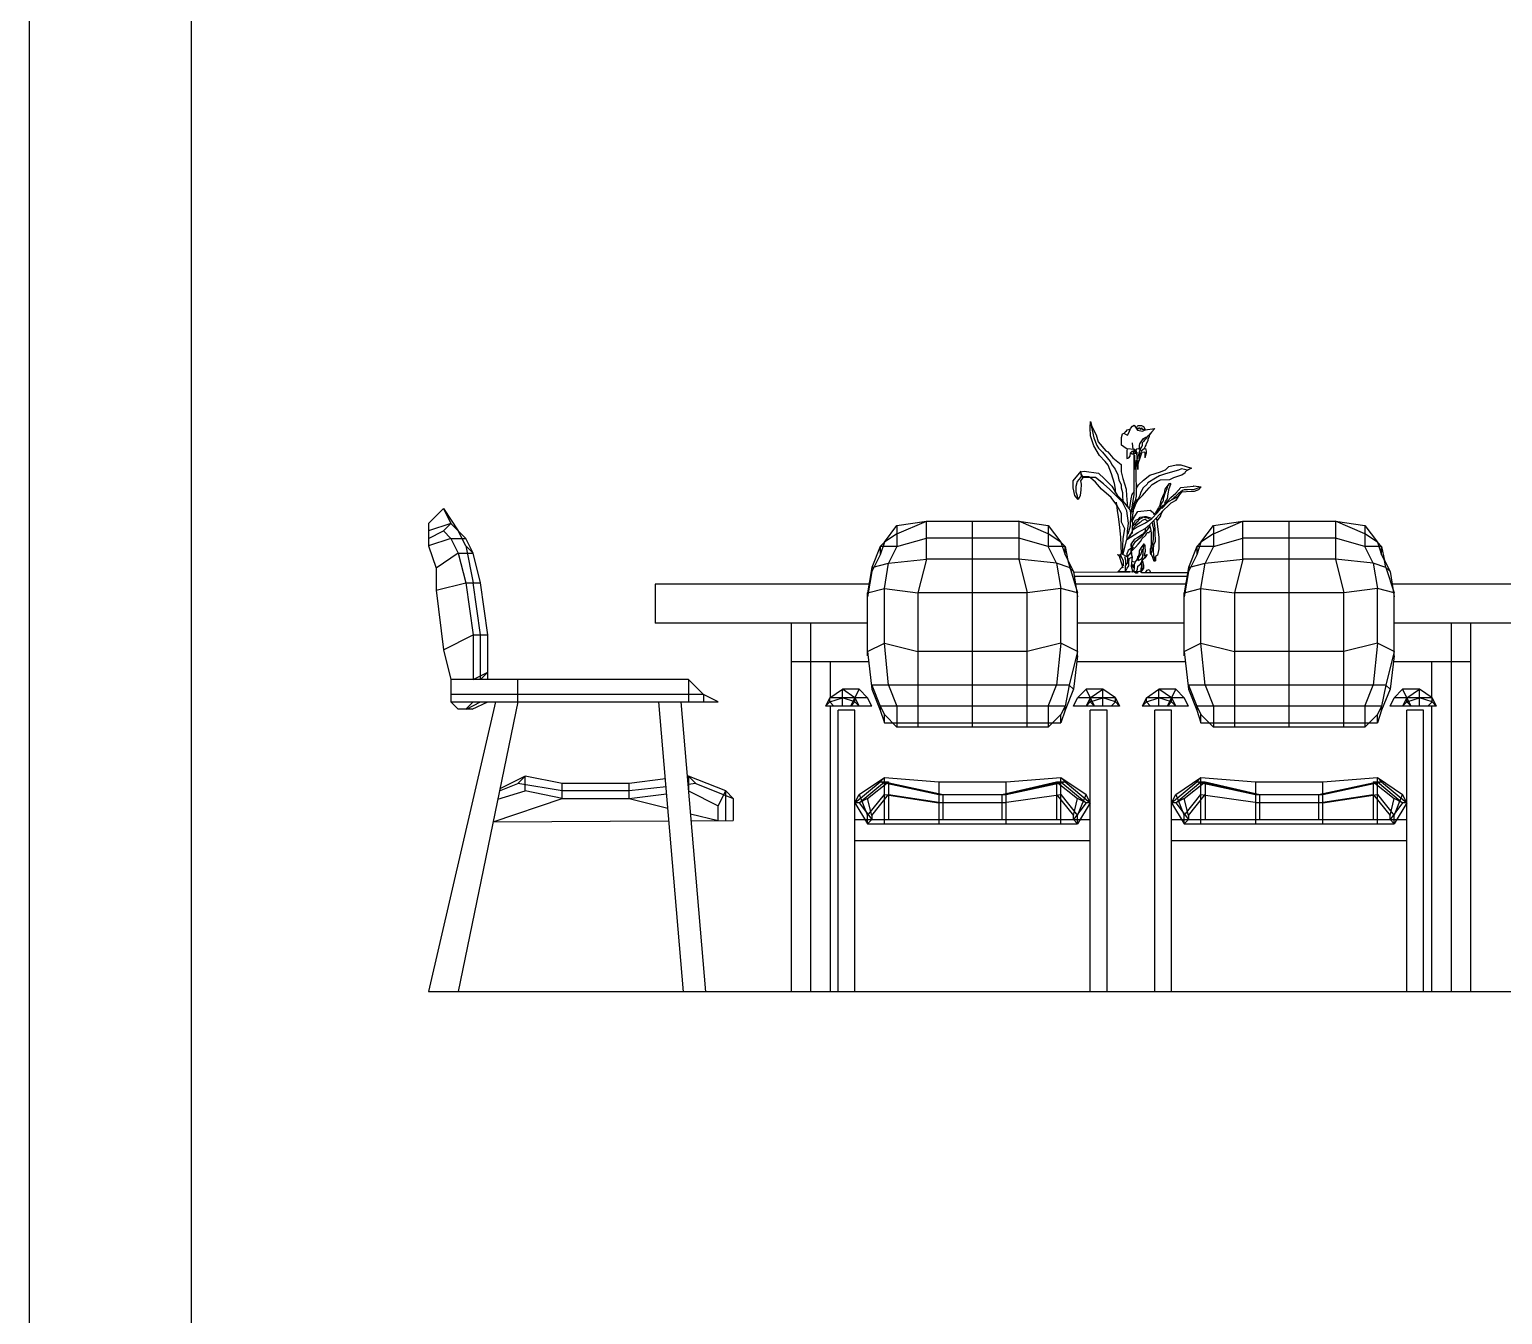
# Model space of a CAD drawing. Header units: inches. Extents: x 10 to 52.5, y 12.2 to 37.
# Drawn here: x 31.502 to 34.574, y 24.597 to 27.277 of the extents above; entities that cross this region are included whole.
import ezdxf

# ---------------------------------------------------------------- set-up
doc = ezdxf.new("R2010")
doc.units = ezdxf.units.IN
doc.header["$MEASUREMENT"] = 0
for name, color, linetype in [('02', 2, 'Continuous'), ('1', 1, 'Continuous'), ('kadrbm', 4, 'Continuous')]:
    doc.layers.add(name, color=color, linetype=linetype)

# ---------------------------------------------------------------- blocks, each defined once
blk = doc.blocks.new('kadrbm')
at = {"layer": 'kadrbm', "color": 4}
blk.add_lwpolyline([(0, 0), (0, 24.7972), (21, 24.7972), (21, 0), (0, 0)], close=True, dxfattribs=at)
blk.add_lwpolyline([(20.6631, 0.3257), (20.6631, 24.4603), (0.3369, 24.4603), (0.3369, 0.3257), (20.6631, 0.3257)], dxfattribs=at)

msp = doc.modelspace()

# ---------------------------------------------------------------- linework, layer by layer
at = {"layer": '02'}
for p, q in [((33.8781, 26.3297), (33.8697, 26.3187)), ((33.8823, 26.3305), (33.8781, 26.3297)), ((33.8823, 26.3288), (33.8823, 26.3305)), ((33.8663, 26.3061), (33.8629, 26.2977)), ((33.868, 26.3103), (33.8663, 26.3061)), ((33.8697, 26.3187), (33.868, 26.3103)), ((33.8714, 26.2927), (33.8756, 26.2986)), ((33.8756, 26.2986), (33.8764, 26.3087)), ((33.8764, 26.3087), (33.8789, 26.3196)), ((33.8789, 26.3196), (33.8823, 26.3288)), ((32.3652, 26.2779), (32.3342, 26.2469)), ((32.3652, 26.2779), (32.3962, 26.2314)), ((32.3652, 26.2779), (32.3807, 26.2469)), ((33.852, 26.2725), (33.8495, 26.2674)), ((33.8554, 26.2775), (33.852, 26.2725)), ((33.8562, 26.2792), (33.8554, 26.2775)), ((33.8596, 26.2851), (33.8562, 26.2792)), ((33.8604, 26.2918), (33.8596, 26.2851)), ((33.8629, 26.2977), (33.8604, 26.2918)), ((33.8604, 26.2615), (33.8629, 26.2683)), ((33.8629, 26.2683), (33.8655, 26.2725)), ((33.8697, 26.2901), (33.8714, 26.2927)), ((32.3807, 26.2469), (32.3342, 26.2314)), ((32.3342, 26.2469), (32.3342, 26.2005)), ((32.3807, 26.2469), (32.3652, 26.2314)), ((32.3807, 26.2469), (32.3962, 26.2314)), ((33.2848, 26.2078), (33.3111, 26.2428)), ((33.3111, 26.2253), (33.3724, 26.2516)), ((33.3111, 26.2428), (33.3724, 26.2516)), ((33.3111, 26.2428), (33.3111, 26.199)), ((33.3724, 26.1727), (33.3724, 26.2516)), ((33.3724, 26.2516), (33.5652, 26.2516)), ((33.4688, 25.8223), (33.4688, 26.2516)), ((33.6265, 26.2253), (33.5652, 26.2516)), ((33.5652, 26.2516), (33.6265, 26.2428)), ((33.5652, 26.2516), (33.5652, 26.1727)), ((33.6265, 26.2428), (33.6528, 26.2078)), ((33.6265, 26.2428), (33.6265, 26.199)), ((33.8335, 26.2338), (33.8368, 26.2388)), ((33.8537, 26.2523), (33.8604, 26.2615)), ((33.9451, 26.2078), (33.9714, 26.2428)), ((33.9714, 26.2253), (34.0327, 26.2516)), ((33.9714, 26.2428), (34.0327, 26.2516)), ((33.9714, 26.2428), (33.9714, 26.199)), ((34.0327, 26.1727), (34.0327, 26.2516)), ((34.0327, 26.2516), (34.2255, 26.2516)), ((34.1291, 25.8223), (34.1291, 26.2516)), ((34.2868, 26.2253), (34.2255, 26.2516)), ((34.2255, 26.2516), (34.2255, 26.1727)), ((34.2255, 26.2516), (34.2868, 26.2428)), ((34.2868, 26.2428), (34.3131, 26.2078)), ((34.2868, 26.2428), (34.2868, 26.199)), ((32.3342, 26.2159), (32.3652, 26.2314)), ((32.3807, 26.2159), (32.3342, 26.2005)), ((32.3807, 26.2159), (32.3652, 26.2314)), ((32.3807, 26.2159), (32.4116, 26.2159)), ((32.3807, 26.2159), (32.3962, 26.185)), ((32.4116, 26.2005), (32.3962, 26.2314)), ((32.4116, 26.2159), (32.3962, 26.2314)), ((32.4271, 26.185), (32.4116, 26.2159)), ((33.2848, 26.2078), (33.276, 26.1815)), ((33.2848, 26.2078), (33.276, 26.199)), ((33.3111, 26.2253), (33.2848, 26.2078)), ((33.3111, 26.199), (33.3724, 26.2166)), ((33.5652, 26.2166), (33.3724, 26.2166)), ((33.6265, 26.199), (33.5652, 26.2166)), ((33.6528, 26.2078), (33.6265, 26.2253)), ((33.6528, 26.2078), (33.6616, 26.1815)), ((33.6528, 26.2078), (33.6616, 26.199)), ((33.8015, 26.1984), (33.8082, 26.2094)), ((33.8082, 26.2094), (33.8141, 26.2144)), ((33.8141, 26.2144), (33.8225, 26.2203)), ((33.8141, 26.2035), (33.8192, 26.2094)), ((33.8192, 26.2094), (33.8225, 26.2153)), ((33.8225, 26.2203), (33.8276, 26.2262)), ((33.8225, 26.2153), (33.8293, 26.222)), ((33.8276, 26.2262), (33.8309, 26.2304)), ((33.8293, 26.222), (33.8326, 26.2279)), ((33.8309, 26.2304), (33.8335, 26.2338)), ((33.8326, 26.2279), (33.8368, 26.2279)), ((33.9451, 26.2078), (33.9364, 26.1815)), ((33.9451, 26.2078), (33.9364, 26.199)), ((33.9714, 26.2253), (33.9451, 26.2078)), ((33.9714, 26.199), (34.0327, 26.2166)), ((34.2255, 26.2166), (34.0327, 26.2166)), ((34.2868, 26.199), (34.2255, 26.2166)), ((34.3131, 26.2078), (34.2868, 26.2253)), ((34.3131, 26.2078), (34.3219, 26.1815)), ((34.3131, 26.2078), (34.3219, 26.199)), ((32.3342, 26.2005), (32.3497, 26.154)), ((32.3962, 26.185), (32.3497, 26.154)), ((32.3962, 26.185), (32.4116, 26.123)), ((32.3962, 26.185), (32.4271, 26.185)), ((32.4116, 26.2005), (32.4271, 26.123)), ((32.4271, 26.185), (32.4116, 26.2005)), ((32.4426, 26.123), (32.4271, 26.185)), ((33.276, 26.199), (33.2585, 26.1552)), ((33.276, 26.1815), (33.2585, 26.1465)), ((33.3111, 26.199), (33.276, 26.199)), ((33.276, 26.199), (33.276, 26.1815)), ((33.3111, 26.199), (33.2935, 26.164)), ((33.6616, 26.199), (33.6265, 26.199)), ((33.644, 26.164), (33.6265, 26.199)), ((33.6616, 26.199), (33.6674, 26.1698)), ((33.6616, 26.1815), (33.6616, 26.199)), ((33.6616, 26.1815), (33.6791, 26.1465)), ((33.8006, 26.1808), (33.7998, 26.2043)), ((33.8006, 26.19), (33.8082, 26.1976)), ((33.8082, 26.1976), (33.8141, 26.2035)), ((33.9364, 26.199), (33.9188, 26.1552)), ((33.9364, 26.1815), (33.9188, 26.1465)), ((33.9714, 26.199), (33.9364, 26.199)), ((33.9364, 26.199), (33.9364, 26.1815)), ((33.9714, 26.199), (33.9539, 26.164)), ((34.3219, 26.199), (34.2868, 26.199)), ((34.3044, 26.164), (34.2868, 26.199)), ((34.3219, 26.199), (34.3277, 26.1698)), ((34.3219, 26.1815), (34.3219, 26.199)), ((34.3219, 26.1815), (34.3277, 26.1698)), ((32.3497, 26.154), (32.3497, 26.1075)), ((33.2585, 26.1552), (33.2497, 26.1026)), ((33.2585, 26.1465), (33.2497, 26.0939)), ((33.2585, 26.1552), (33.2935, 26.164)), ((33.2585, 26.1552), (33.2585, 26.1465)), ((33.2848, 26.1114), (33.2935, 26.164)), ((33.2935, 26.164), (33.3724, 26.1727)), ((33.3724, 26.1727), (33.3549, 26.1026)), ((33.5652, 26.1727), (33.3724, 26.1727)), ((33.644, 26.164), (33.5652, 26.1727)), ((33.5652, 26.1727), (33.5827, 26.1026)), ((33.6703, 26.1552), (33.644, 26.164)), ((33.644, 26.164), (33.6528, 26.1114)), ((33.6674, 26.1698), (33.6878, 26.1026)), ((33.6703, 26.1552), (33.6791, 26.1465)), ((33.6791, 26.1465), (33.6878, 26.0939)), ((33.6793, 26.1453), (33.7964, 26.1463)), ((33.8048, 26.1547), (33.8006, 26.1614)), ((33.8023, 26.1606), (33.8057, 26.1606)), ((33.8057, 26.1606), (33.8048, 26.1589)), ((33.8048, 26.1589), (33.8048, 26.1547)), ((33.9188, 26.1552), (33.9101, 26.1026)), ((33.9188, 26.1465), (33.9101, 26.0939)), ((33.9188, 26.1552), (33.9539, 26.164)), ((33.9188, 26.1552), (33.9188, 26.1465)), ((33.9451, 26.1114), (33.9539, 26.164)), ((33.9539, 26.164), (34.0327, 26.1727)), ((34.0327, 26.1727), (34.0152, 26.1026)), ((34.2255, 26.1727), (34.0327, 26.1727)), ((34.3044, 26.164), (34.2255, 26.1727)), ((34.2255, 26.1727), (34.243, 26.1026)), ((34.3307, 26.1552), (34.3044, 26.164)), ((34.3044, 26.164), (34.3131, 26.1114)), ((34.3277, 26.1698), (34.3394, 26.1465)), ((34.3307, 26.1552), (34.3277, 26.1698)), ((34.3307, 26.1552), (34.3482, 26.1026)), ((34.3307, 26.1552), (34.3394, 26.1465)), ((34.3394, 26.1465), (34.3482, 26.0939)), ((32.3497, 26.1075), (32.4116, 26.123)), ((32.4116, 26.123), (32.4426, 26.123)), ((32.4116, 26.123), (32.4271, 26.0146)), ((32.4426, 26.0146), (32.4271, 26.123)), ((32.4581, 26.0146), (32.4426, 26.123)), ((33.2527, 26.1202), (32.8071, 26.1202)), ((32.8071, 26.1202), (32.8071, 26.0393)), ((33.9156, 26.1361), (33.6808, 26.1361)), ((33.9145, 26.1202), (33.6835, 26.1202)), ((33.8208, 26.1445), (33.917, 26.1445)), ((34.7905, 26.1202), (34.3438, 26.1202)), ((32.3497, 26.1075), (32.3652, 25.9836)), ((33.2497, 26.1026), (33.2848, 26.1114)), ((33.2497, 25.9712), (33.2497, 26.1026)), ((33.2848, 26.1114), (33.3549, 26.1026)), ((33.2848, 25.9975), (33.2848, 26.1114)), ((33.3549, 26.1026), (33.3549, 25.8223)), ((33.5827, 26.1026), (33.3549, 26.1026)), ((33.6528, 26.1114), (33.5827, 26.1026)), ((33.5827, 25.8223), (33.5827, 26.1026)), ((33.6528, 25.9975), (33.6528, 26.1114)), ((33.6878, 26.1026), (33.6528, 26.1114)), ((33.6878, 25.9712), (33.6878, 26.1026)), ((33.9101, 26.1026), (33.9451, 26.1114)), ((33.9101, 25.9712), (33.9101, 26.1026)), ((33.9451, 26.1114), (34.0152, 26.1026)), ((33.9451, 25.9975), (33.9451, 26.1114)), ((34.0152, 26.1026), (34.0152, 25.8223)), ((34.243, 26.1026), (34.0152, 26.1026)), ((34.3131, 26.1114), (34.243, 26.1026)), ((34.243, 25.8223), (34.243, 26.1026)), ((34.3482, 26.1026), (34.3131, 26.1114)), ((34.3131, 25.9975), (34.3131, 26.1114)), ((34.3482, 25.9712), (34.3482, 26.1026)), ((33.2497, 26.0393), (32.8071, 26.0393)), ((33.0905, 26.0393), (33.0905, 25.2702)), ((33.1309, 26.0393), (33.1309, 25.2702)), ((33.9101, 26.0393), (33.6878, 26.0393)), ((34.7905, 26.0393), (34.3482, 26.0393)), ((34.4667, 26.0393), (34.4667, 25.2702)), ((34.5071, 26.0393), (34.5071, 25.2702)), ((32.3652, 25.9836), (32.4271, 26.0146)), ((32.4271, 26.0146), (32.4271, 25.9216)), ((32.4271, 26.0146), (32.4581, 26.0146)), ((32.4426, 25.9216), (32.4426, 26.0146)), ((32.4581, 25.9216), (32.4581, 26.0146)), ((33.2497, 25.98), (33.2848, 25.9975)), ((33.2935, 25.9099), (33.2848, 25.9975)), ((33.2848, 25.9975), (33.3549, 25.98)), ((33.6528, 25.9975), (33.5827, 25.98)), ((33.6528, 25.9975), (33.644, 25.9099)), ((33.6878, 25.98), (33.6528, 25.9975)), ((33.9101, 25.98), (33.9451, 25.9975)), ((33.9539, 25.9099), (33.9451, 25.9975)), ((33.9451, 25.9975), (34.0152, 25.98)), ((34.3131, 25.9975), (34.243, 25.98)), ((34.3131, 25.9975), (34.3044, 25.9099)), ((34.3482, 25.98), (34.3131, 25.9975)), ((32.3652, 25.9836), (32.3807, 25.9216)), ((33.2497, 25.98), (33.2585, 25.9011)), ((33.5827, 25.98), (33.3549, 25.98)), ((33.6878, 25.98), (33.6703, 25.9099)), ((33.6878, 25.9712), (33.6791, 25.9011)), ((33.9101, 25.98), (33.9188, 25.9011)), ((34.243, 25.98), (34.0152, 25.98)), ((34.3482, 25.98), (34.3307, 25.9099)), ((34.3482, 25.9712), (34.3394, 25.9011)), ((32.4271, 25.9216), (32.4581, 25.9371)), ((32.4581, 25.9371), (32.4426, 25.9216)), ((33.2513, 25.9583), (33.0905, 25.9583)), ((33.1714, 25.9583), (33.1714, 25.884)), ((33.9117, 25.9583), (33.6862, 25.9583)), ((34.5071, 25.9583), (34.3466, 25.9583)), ((34.4262, 25.9583), (34.4262, 25.8842)), ((32.8764, 25.9216), (32.3807, 25.9216)), ((32.3807, 25.9216), (32.3807, 25.8751)), ((32.5201, 25.8751), (32.5201, 25.9216)), ((32.9074, 25.8906), (32.8764, 25.9216)), ((32.8764, 25.9216), (32.8764, 25.8751)), ((33.1709, 25.8836), (33.1972, 25.9011)), ((33.2322, 25.9011), (33.1972, 25.9011)), ((33.2235, 25.8836), (33.1972, 25.9011)), ((33.1972, 25.8661), (33.1972, 25.9011)), ((33.2147, 25.8661), (33.2322, 25.9011)), ((33.2322, 25.9011), (33.2497, 25.8836)), ((33.6703, 25.9099), (33.2585, 25.9099)), ((33.2585, 25.9099), (33.276, 25.8661)), ((33.2585, 25.9099), (33.2585, 25.9011)), ((33.2585, 25.9011), (33.276, 25.8573)), ((33.2935, 25.9099), (33.3111, 25.8661)), ((33.6265, 25.8661), (33.644, 25.9099)), ((33.6703, 25.9099), (33.6616, 25.8661)), ((33.6791, 25.9011), (33.6616, 25.8573)), ((33.6703, 25.9099), (33.6791, 25.9011)), ((33.7054, 25.9011), (33.6878, 25.8836)), ((33.7404, 25.9011), (33.7054, 25.9011)), ((33.7229, 25.8661), (33.7054, 25.9011)), ((33.7141, 25.8836), (33.7404, 25.9011)), ((33.7667, 25.8836), (33.7404, 25.9011)), ((33.7404, 25.8661), (33.7404, 25.9011)), ((33.8312, 25.8836), (33.8575, 25.9011)), ((33.8925, 25.9011), (33.8575, 25.9011)), ((33.8838, 25.8836), (33.8575, 25.9011)), ((33.8575, 25.8661), (33.8575, 25.9011)), ((33.875, 25.8661), (33.8925, 25.9011)), ((33.8925, 25.9011), (33.9101, 25.8836)), ((33.9188, 25.9099), (33.9364, 25.8661)), ((33.9188, 25.9099), (33.9188, 25.9011)), ((34.3307, 25.9099), (33.9188, 25.9099)), ((33.9188, 25.9011), (33.9364, 25.8573)), ((33.9539, 25.9099), (33.9714, 25.8661)), ((34.2868, 25.8661), (34.3044, 25.9099)), ((34.3307, 25.9099), (34.3219, 25.8661)), ((34.3394, 25.9011), (34.3219, 25.8573)), ((34.3307, 25.9099), (34.3394, 25.9011)), ((34.3657, 25.9011), (34.3482, 25.8836)), ((34.4008, 25.9011), (34.3657, 25.9011)), ((34.3832, 25.8661), (34.3657, 25.9011)), ((34.3745, 25.8836), (34.4008, 25.9011)), ((34.427, 25.8836), (34.4008, 25.9011)), ((34.4008, 25.8661), (34.4008, 25.9011)), ((32.4736, 25.8751), (32.3342, 25.271)), ((32.9074, 25.8906), (32.3807, 25.8906)), ((32.3807, 25.8751), (32.9384, 25.8751)), ((32.3807, 25.8751), (32.3962, 25.8596)), ((32.5201, 25.8751), (32.3962, 25.271)), ((32.4271, 25.8751), (32.4116, 25.8596)), ((32.4136, 25.8596), (32.4426, 25.8751)), ((32.4254, 25.8599), (32.4581, 25.8751)), ((32.8658, 25.2702), (32.8144, 25.8751)), ((32.9123, 25.2702), (32.8609, 25.8751)), ((32.9384, 25.8751), (32.9074, 25.8906)), ((32.9074, 25.8906), (32.9074, 25.8751)), ((33.1709, 25.8836), (33.1621, 25.8661)), ((33.1709, 25.8748), (33.1621, 25.8661)), ((33.2497, 25.8836), (33.1709, 25.8836)), ((33.1709, 25.8748), (33.1972, 25.8836)), ((33.1709, 25.8748), (33.1709, 25.8836)), ((33.1796, 25.8661), (33.1709, 25.8748)), ((33.2235, 25.8748), (33.1972, 25.8836)), ((33.2235, 25.8748), (33.2147, 25.8661)), ((33.2235, 25.8748), (33.2235, 25.8836)), ((33.2235, 25.8836), (33.2322, 25.8661)), ((33.2322, 25.8661), (33.2235, 25.8748)), ((33.2585, 25.8661), (33.2497, 25.8836)), ((33.6791, 25.8661), (33.6878, 25.8836)), ((33.7667, 25.8836), (33.6878, 25.8836)), ((33.7141, 25.8836), (33.7054, 25.8661)), ((33.7054, 25.8661), (33.7141, 25.8748)), ((33.7141, 25.8748), (33.7404, 25.8836)), ((33.7141, 25.8748), (33.7141, 25.8836)), ((33.7141, 25.8748), (33.7229, 25.8661)), ((33.7667, 25.8748), (33.7404, 25.8836)), ((33.7579, 25.8661), (33.7667, 25.8748)), ((33.7667, 25.8748), (33.7667, 25.8836)), ((33.7667, 25.8836), (33.7755, 25.8661)), ((33.7667, 25.8748), (33.7755, 25.8661)), ((33.8312, 25.8836), (33.8225, 25.8661)), ((33.8312, 25.8748), (33.8225, 25.8661)), ((33.9101, 25.8836), (33.8312, 25.8836)), ((33.8312, 25.8748), (33.8575, 25.8836)), ((33.8312, 25.8748), (33.8312, 25.8836)), ((33.84, 25.8661), (33.8312, 25.8748)), ((33.8838, 25.8748), (33.8575, 25.8836)), ((33.8838, 25.8748), (33.875, 25.8661)), ((33.8838, 25.8836), (33.8925, 25.8661)), ((33.8838, 25.8748), (33.8838, 25.8836)), ((33.8925, 25.8661), (33.8838, 25.8748)), ((33.9188, 25.8661), (33.9101, 25.8836)), ((34.3394, 25.8661), (34.3482, 25.8836)), ((34.427, 25.8836), (34.3482, 25.8836)), ((34.3745, 25.8836), (34.3657, 25.8661)), ((34.3657, 25.8661), (34.3745, 25.8748)), ((34.3745, 25.8748), (34.3745, 25.8836)), ((34.3745, 25.8748), (34.4008, 25.8836)), ((34.3745, 25.8748), (34.3832, 25.8661)), ((34.427, 25.8748), (34.4008, 25.8836)), ((34.4183, 25.8661), (34.427, 25.8748)), ((34.427, 25.8748), (34.427, 25.8836)), ((34.427, 25.8836), (34.4358, 25.8661)), ((34.427, 25.8748), (34.4358, 25.8661)), ((32.4116, 25.8596), (32.3962, 25.8596)), ((32.4254, 25.8599), (32.4116, 25.8596)), ((33.2585, 25.8661), (33.1621, 25.8661)), ((33.1714, 25.8661), (33.1714, 25.2702)), ((33.1884, 25.2702), (33.1884, 25.8573)), ((33.2235, 25.8573), (33.1884, 25.8573)), ((33.2235, 25.2702), (33.2235, 25.8573)), ((33.6616, 25.8661), (33.276, 25.8661)), ((33.276, 25.8661), (33.2848, 25.8485)), ((33.276, 25.8661), (33.276, 25.8573)), ((33.276, 25.8573), (33.2848, 25.831)), ((33.2848, 25.8485), (33.3111, 25.8223)), ((33.2848, 25.831), (33.2848, 25.8485)), ((33.3111, 25.8661), (33.3111, 25.8223)), ((33.6265, 25.8661), (33.6265, 25.8223)), ((33.6528, 25.8485), (33.6265, 25.8223)), ((33.6616, 25.8661), (33.6528, 25.8485)), ((33.6616, 25.8573), (33.6528, 25.831)), ((33.6528, 25.831), (33.6528, 25.8485)), ((33.6616, 25.8573), (33.6616, 25.8661)), ((33.7755, 25.8661), (33.6791, 25.8661)), ((33.7141, 25.2702), (33.7141, 25.8573)), ((33.7492, 25.8573), (33.7141, 25.8573)), ((33.7492, 25.2702), (33.7492, 25.8573)), ((33.9188, 25.8661), (33.8225, 25.8661)), ((33.8487, 25.2702), (33.8487, 25.8573)), ((33.8838, 25.8573), (33.8487, 25.8573)), ((33.8838, 25.2702), (33.8838, 25.8573)), ((33.9364, 25.8661), (33.9451, 25.8485)), ((33.9364, 25.8661), (33.9364, 25.8573)), ((34.3219, 25.8661), (33.9364, 25.8661)), ((33.9364, 25.8573), (33.9451, 25.831)), ((33.9451, 25.8485), (33.9714, 25.8223)), ((33.9451, 25.831), (33.9451, 25.8485)), ((33.9714, 25.8661), (33.9714, 25.8223)), ((34.2868, 25.8661), (34.2868, 25.8223)), ((34.3131, 25.8485), (34.2868, 25.8223)), ((34.3219, 25.8661), (34.3131, 25.8485)), ((34.3219, 25.8573), (34.3131, 25.831)), ((34.3131, 25.831), (34.3131, 25.8485)), ((34.3219, 25.8573), (34.3219, 25.8661)), ((34.4358, 25.8661), (34.3394, 25.8661)), ((34.3745, 25.2702), (34.3745, 25.8573)), ((34.4095, 25.8573), (34.3745, 25.8573)), ((34.4095, 25.2702), (34.4095, 25.8573)), ((34.4262, 25.8661), (34.4262, 25.2702)), ((33.2848, 25.831), (33.6528, 25.831)), ((33.6265, 25.8223), (33.3111, 25.8223)), ((33.9451, 25.831), (34.3131, 25.831)), ((34.2868, 25.8223), (33.9714, 25.8223)), ((32.5356, 25.7202), (32.4829, 25.6939)), ((32.5201, 25.7047), (32.5356, 25.7202)), ((32.613, 25.7047), (32.5356, 25.7202)), ((32.5356, 25.6892), (32.5356, 25.7202)), ((32.8764, 25.7202), (32.8741, 25.7199)), ((32.9539, 25.6892), (32.8764, 25.7202)), ((32.8764, 25.7202), (32.8764, 25.6892)), ((32.8919, 25.7047), (32.8764, 25.7202)), ((33.2322, 25.6821), (33.2848, 25.7171)), ((33.2848, 25.7171), (33.276, 25.7083)), ((33.2848, 25.6207), (33.2848, 25.7171)), ((33.2848, 25.7171), (33.3987, 25.7083)), ((33.5389, 25.7083), (33.6528, 25.7171)), ((33.6528, 25.6207), (33.6528, 25.7171)), ((33.6528, 25.7171), (33.6616, 25.7083)), ((33.6528, 25.7171), (33.7054, 25.6821)), ((33.8925, 25.6821), (33.9451, 25.7171)), ((33.9451, 25.7171), (33.9364, 25.7083)), ((33.9451, 25.6207), (33.9451, 25.7171)), ((33.9451, 25.7171), (34.059, 25.7083)), ((34.1992, 25.7083), (34.3131, 25.7171)), ((34.3131, 25.6207), (34.3131, 25.7171)), ((34.3131, 25.7171), (34.3657, 25.6821)), ((34.3131, 25.7171), (34.3219, 25.7083)), ((32.4785, 25.6721), (32.5356, 25.6892)), ((32.482, 25.6895), (32.5201, 25.7047)), ((32.613, 25.6892), (32.5201, 25.7047)), ((32.613, 25.6737), (32.5356, 25.6892)), ((32.7525, 25.7047), (32.613, 25.7047)), ((32.613, 25.6737), (32.613, 25.7047)), ((32.7525, 25.6892), (32.613, 25.6892)), ((32.8281, 25.7142), (32.7525, 25.7047)), ((32.7525, 25.6737), (32.7525, 25.7047)), ((32.8295, 25.6978), (32.7525, 25.6892)), ((32.8919, 25.7047), (32.8755, 25.7029)), ((32.8764, 25.6892), (32.9384, 25.6582)), ((32.8919, 25.7047), (32.9693, 25.6737)), ((32.9384, 25.6582), (32.9539, 25.6892)), ((32.9539, 25.6273), (32.9539, 25.6892)), ((32.9693, 25.6737), (32.9539, 25.6892)), ((33.2235, 25.6645), (33.276, 25.7083)), ((33.2322, 25.6645), (33.2848, 25.7083)), ((33.2497, 25.6733), (33.2935, 25.7083)), ((33.276, 25.7083), (33.3987, 25.6821)), ((33.276, 25.7083), (33.2935, 25.7083)), ((33.2848, 25.7083), (33.4075, 25.6821)), ((33.2935, 25.7083), (33.2935, 25.6295)), ((33.3987, 25.7083), (33.3987, 25.6207)), ((33.3987, 25.7083), (33.5389, 25.7083)), ((33.5301, 25.6821), (33.644, 25.7083)), ((33.5389, 25.6821), (33.6616, 25.7083)), ((33.5389, 25.6821), (33.6528, 25.7083)), ((33.5389, 25.6207), (33.5389, 25.7083)), ((33.644, 25.7083), (33.644, 25.6295)), ((33.644, 25.7083), (33.6616, 25.7083)), ((33.644, 25.7083), (33.6878, 25.6733)), ((33.6528, 25.7083), (33.7054, 25.6645)), ((33.6616, 25.7083), (33.7141, 25.6645)), ((33.8838, 25.6645), (33.9364, 25.7083)), ((33.8925, 25.6645), (33.9451, 25.7083)), ((33.9101, 25.6733), (33.9539, 25.7083)), ((33.9364, 25.7083), (34.059, 25.6821)), ((33.9364, 25.7083), (33.9539, 25.7083)), ((33.9451, 25.7083), (34.059, 25.6821)), ((33.9539, 25.7083), (33.9539, 25.6295)), ((33.9539, 25.7083), (34.0678, 25.6821)), ((34.059, 25.7083), (34.059, 25.6207)), ((34.059, 25.7083), (34.1992, 25.7083)), ((34.1905, 25.6821), (34.3131, 25.7083)), ((34.1992, 25.6821), (34.3219, 25.7083)), ((34.1992, 25.6207), (34.1992, 25.7083)), ((34.3044, 25.7083), (34.3044, 25.6295)), ((34.3044, 25.7083), (34.3482, 25.6733)), ((34.3044, 25.7083), (34.3219, 25.7083)), ((34.3131, 25.7083), (34.3657, 25.6645)), ((34.3219, 25.7083), (34.3745, 25.6645)), ((32.4686, 25.625), (32.613, 25.6737)), ((32.613, 25.6737), (32.7525, 25.6737)), ((32.7525, 25.6737), (32.8307, 25.6835)), ((32.7525, 25.6737), (32.8333, 25.6535)), ((32.9384, 25.6273), (32.9384, 25.6582)), ((32.9693, 25.6737), (32.9693, 25.6273)), ((33.2235, 25.6645), (33.2322, 25.6821)), ((33.2235, 25.6645), (33.2497, 25.6207)), ((33.2322, 25.6645), (33.2235, 25.6645)), ((33.2322, 25.6821), (33.2497, 25.6382)), ((33.2497, 25.6733), (33.2322, 25.6645)), ((33.2322, 25.6645), (33.2585, 25.6295)), ((33.2497, 25.6382), (33.2848, 25.6821)), ((33.2585, 25.6382), (33.2497, 25.6733)), ((33.2585, 25.6382), (33.2935, 25.6821)), ((33.2848, 25.6821), (33.3987, 25.6645)), ((33.2935, 25.6821), (33.4075, 25.6645)), ((33.3987, 25.6821), (33.5389, 25.6821)), ((33.5389, 25.6645), (33.3987, 25.6645)), ((33.4075, 25.6295), (33.4075, 25.6821)), ((33.5301, 25.6645), (33.6528, 25.6821)), ((33.5301, 25.6821), (33.5301, 25.6295)), ((33.644, 25.6821), (33.6791, 25.6382)), ((33.6528, 25.6821), (33.6878, 25.6382)), ((33.6791, 25.6382), (33.6878, 25.6733)), ((33.7054, 25.6645), (33.6791, 25.6295)), ((33.6878, 25.6382), (33.7054, 25.6821)), ((33.7054, 25.6645), (33.6878, 25.6733)), ((33.7141, 25.6645), (33.6878, 25.6207)), ((33.7141, 25.6645), (33.7054, 25.6821)), ((33.7141, 25.6645), (33.7054, 25.6645)), ((33.8838, 25.6645), (33.8925, 25.6821)), ((33.8838, 25.6645), (33.9101, 25.6207)), ((33.8925, 25.6645), (33.8838, 25.6645)), ((33.8925, 25.6821), (33.9101, 25.6382)), ((33.9101, 25.6733), (33.8925, 25.6645)), ((33.8925, 25.6645), (33.9188, 25.6295)), ((33.9101, 25.6382), (33.9451, 25.6821)), ((33.9188, 25.6382), (33.9101, 25.6733)), ((33.9188, 25.6382), (33.9539, 25.6821)), ((33.9451, 25.6821), (34.0678, 25.6645)), ((34.059, 25.6821), (34.1992, 25.6821)), ((34.1992, 25.6645), (34.059, 25.6645)), ((34.0678, 25.6295), (34.0678, 25.6821)), ((34.1905, 25.6645), (34.3044, 25.6821)), ((34.1905, 25.6821), (34.1905, 25.6295)), ((34.1992, 25.6645), (34.3131, 25.6821)), ((34.3044, 25.6821), (34.3394, 25.6382)), ((34.3131, 25.6821), (34.3482, 25.6382)), ((34.3394, 25.6382), (34.3482, 25.6733)), ((34.3657, 25.6645), (34.3394, 25.6295)), ((34.3482, 25.6382), (34.3657, 25.6821)), ((34.3657, 25.6645), (34.3482, 25.6733)), ((34.3745, 25.6645), (34.3482, 25.6207)), ((34.3745, 25.6645), (34.3657, 25.6821)), ((34.3745, 25.6645), (34.3657, 25.6645)), ((32.4686, 25.625), (32.8355, 25.6267)), ((32.8807, 25.6417), (32.9384, 25.6273)), ((32.882, 25.6269), (32.9693, 25.6273)), ((33.2235, 25.6295), (33.7141, 25.6295)), ((33.2497, 25.6207), (33.2497, 25.6382)), ((33.2585, 25.6295), (33.2497, 25.6207)), ((33.2585, 25.6382), (33.2585, 25.6295)), ((33.6791, 25.6295), (33.6791, 25.6382)), ((33.6791, 25.6295), (33.6878, 25.6207)), ((33.6878, 25.6207), (33.6878, 25.6382)), ((33.8838, 25.6295), (34.3745, 25.6295)), ((33.9101, 25.6207), (33.9101, 25.6382)), ((33.9188, 25.6295), (33.9101, 25.6207)), ((33.9188, 25.6382), (33.9188, 25.6295)), ((34.3394, 25.6295), (34.3394, 25.6382)), ((34.3394, 25.6295), (34.3482, 25.6207)), ((34.3482, 25.6207), (34.3482, 25.6382)), ((33.2497, 25.6207), (33.6878, 25.6207)), ((33.9101, 25.6207), (34.3482, 25.6207)), ((33.2235, 25.5857), (33.7141, 25.5857)), ((33.8838, 25.5857), (34.3745, 25.5857))]:
    msp.add_line(p, q, dxfattribs=at)
for points in [[(33.767, 26.3103), (33.767, 26.3187), (33.7644, 26.3305), (33.7585, 26.3507), (33.7518, 26.3684), (33.7451, 26.376), (33.7333, 26.3886), (33.7215, 26.4088), (33.7148, 26.4298), (33.7139, 26.4466), (33.7148, 26.4593), (33.7173, 26.4492), (33.7265, 26.4315), (33.7308, 26.4172), (33.7467, 26.3987), (33.751, 26.3962), (33.7611, 26.3835), (33.7787, 26.3701), (33.7787, 26.3549), (33.7821, 26.3406), (33.7888, 26.3187), (33.7897, 26.3044), (33.7905, 26.2977), (33.7914, 26.2876), (33.7914, 26.2834), (33.7931, 26.2809)], [(33.7148, 26.4576), (33.7215, 26.4256), (33.7282, 26.4096), (33.7316, 26.4037), (33.74, 26.3953), (33.7493, 26.3835), (33.756, 26.376), (33.7602, 26.3684), (33.7661, 26.36), (33.772, 26.3482), (33.7737, 26.3381), (33.7787, 26.3272), (33.7787, 26.3213), (33.7813, 26.3112), (33.7813, 26.3036), (33.7821, 26.2943)], [(33.7913, 26.402), (33.7888, 26.4034), (33.7796, 26.4101), (33.7796, 26.4261), (33.7813, 26.4337), (33.7846, 26.4354), (33.7863, 26.4337), (33.7922, 26.4312), (33.7956, 26.4371), (33.7981, 26.4446), (33.8023, 26.4497), (33.8057, 26.4522), (33.8124, 26.4413), (33.8234, 26.4396), (33.8284, 26.4421), (33.8486, 26.4446), (33.8419, 26.4371), (33.8368, 26.4312), (33.8326, 26.4278), (33.8301, 26.4244), (33.8293, 26.4219), (33.8267, 26.4202), (33.825, 26.4177), (33.8225, 26.4152), (33.8225, 26.4093), (33.8217, 26.4076), (33.8192, 26.4042), (33.8192, 26.4017)], [(33.7855, 26.4354), (33.7872, 26.4379), (33.7897, 26.4404), (33.7914, 26.4421), (33.7939, 26.443), (33.7973, 26.4438)], [(33.8099, 26.4463), (33.8116, 26.4472), (33.8124, 26.4497), (33.8141, 26.4514), (33.8208, 26.4514), (33.825, 26.4488), (33.8284, 26.443), (33.8301, 26.4421)], [(33.8116, 26.4446), (33.8141, 26.4446), (33.8166, 26.4472), (33.8183, 26.4438), (33.8217, 26.4463), (33.8217, 26.4438), (33.8242, 26.4438), (33.8284, 26.443)], [(33.8166, 26.402), (33.8166, 26.4093), (33.8175, 26.4127), (33.8217, 26.4194), (33.8242, 26.4236), (33.8276, 26.4253), (33.8309, 26.427), (33.8318, 26.4286)], [(33.8255, 26.4021), (33.8259, 26.4026), (33.8276, 26.4042), (33.8284, 26.4068), (33.8309, 26.4101), (33.8318, 26.4135), (33.8352, 26.4202), (33.8352, 26.4236), (33.8377, 26.4286), (33.8377, 26.4312), (33.8385, 26.4337), (33.841, 26.4354)], [(33.8082, 26.3925), (33.8082, 26.3984), (33.8074, 26.4009), (33.8057, 26.4009), (33.7914, 26.4026), (33.7905, 26.3984), (33.7905, 26.3824), (33.7947, 26.3841), (33.7973, 26.3874), (33.7981, 26.3941), (33.8015, 26.3975), (33.804, 26.3975), (33.804, 26.3916), (33.8015, 26.3916), (33.7981, 26.3933)], [(33.7931, 26.2254), (33.7981, 26.2422), (33.7989, 26.2632), (33.8057, 26.307), (33.8057, 26.3768), (33.8065, 26.3894), (33.8074, 26.3597), (33.8082, 26.3731), (33.8124, 26.3773), (33.8158, 26.3782), (33.8149, 26.3756), (33.8141, 26.3731), (33.8133, 26.3697), (33.8133, 26.3597), (33.8116, 26.3953), (33.8116, 26.3827), (33.8099, 26.3701), (33.8091, 26.3608), (33.8099, 26.3036), (33.8048, 26.2826), (33.8023, 26.2641), (33.8023, 26.254)], [(33.8064, 26.4002), (33.804, 26.4017), (33.8023, 26.4143), (33.8023, 26.4152)], [(33.8082, 26.3925), (33.8057, 26.3984), (33.8057, 26.4), (33.8107, 26.4009), (33.8116, 26.4026), (33.8133, 26.4034), (33.8158, 26.4026), (33.8183, 26.4009), (33.8166, 26.3975), (33.8158, 26.3933), (33.8149, 26.3908), (33.8133, 26.3849), (33.8133, 26.3807), (33.8124, 26.3866), (33.8116, 26.3925), (33.8099, 26.4009)], [(33.8091, 26.3756), (33.8057, 26.3815), (33.8057, 26.3925), (33.8114, 26.3933)], [(33.8162, 26.3954), (33.8175, 26.3958), (33.8183, 26.3933), (33.8166, 26.3908), (33.8166, 26.3807), (33.8149, 26.3765)], [(33.8217, 26.3958), (33.8158, 26.3765)], [(33.82, 26.3975), (33.8242, 26.4017), (33.8293, 26.4034), (33.8309, 26.3975), (33.8309, 26.3933), (33.8293, 26.3891), (33.8284, 26.3849)], [(33.8284, 26.3841), (33.8284, 26.3941), (33.8276, 26.3958), (33.8217, 26.395)], [(33.8097, 26.3189), (33.8149, 26.3272), (33.825, 26.3373), (33.8385, 26.3474), (33.8604, 26.3549), (33.8688, 26.3583), (33.8714, 26.3591), (33.8781, 26.3659), (33.8932, 26.3692), (33.9033, 26.3692), (33.9252, 26.3625), (33.9168, 26.3583), (33.9042, 26.3608), (33.8983, 26.3583), (33.8714, 26.3507), (33.8587, 26.3465), (33.8503, 26.3415), (33.8343, 26.3314), (33.8326, 26.3288), (33.8242, 26.3213), (33.82, 26.312), (33.8175, 26.3053), (33.8133, 26.2969), (33.8074, 26.2918), (33.8048, 26.2885), (33.804, 26.2809), (33.8023, 26.2708), (33.8065, 26.28), (33.8099, 26.2893), (33.8141, 26.296), (33.8234, 26.3053), (33.8276, 26.3103), (33.8368, 26.3213), (33.8436, 26.328), (33.8537, 26.3347), (33.8604, 26.3381), (33.8798, 26.3389), (33.8882, 26.3431), (33.905, 26.3482), (33.9118, 26.3532), (33.9135, 26.3558), (33.9185, 26.3591)], [(33.8015, 26.2304), (33.7964, 26.2195), (33.7914, 26.2144), (33.7922, 26.2304), (33.7939, 26.2472), (33.7905, 26.2733), (33.7813, 26.291), (33.7686, 26.3036), (33.7552, 26.3179), (33.7417, 26.3297), (33.7249, 26.3431), (33.7156, 26.3431), (33.7114, 26.344), (33.6962, 26.3448), (33.6945, 26.3558), (33.6777, 26.3356), (33.6777, 26.3213), (33.6811, 26.3053), (33.6878, 26.2977), (33.6903, 26.2986), (33.6937, 26.3061), (33.6954, 26.3162), (33.6962, 26.3288), (33.6945, 26.3356), (33.6988, 26.3415), (33.7004, 26.3448)], [(33.6971, 26.3482), (33.6937, 26.3431), (33.687, 26.3347), (33.6844, 26.3238), (33.6844, 26.3129), (33.687, 26.3044), (33.6878, 26.2994)], [(33.7813, 26.1824), (33.783, 26.2153), (33.7863, 26.2354), (33.7796, 26.2498), (33.7796, 26.2674), (33.7695, 26.2851), (33.7577, 26.3011), (33.7375, 26.3187), (33.7249, 26.3331), (33.7148, 26.3423), (33.6988, 26.3431), (33.6937, 26.3549), (33.7013, 26.3558), (33.7316, 26.3516), (33.7442, 26.3398), (33.7594, 26.3246), (33.7703, 26.3061), (33.7796, 26.2969), (33.7973, 26.275), (33.7989, 26.2582), (33.8023, 26.2481), (33.8015, 26.238), (33.8015, 26.2262)], [(33.7947, 26.2178), (33.7989, 26.2245), (33.804, 26.2346), (33.8099, 26.2388), (33.8293, 26.2481), (33.8427, 26.2573), (33.8545, 26.2699), (33.8671, 26.2851), (33.8688, 26.2868), (33.8823, 26.3011), (33.8924, 26.3103), (33.9033, 26.3221), (33.9295, 26.3246), (33.9303, 26.3255), (33.9454, 26.323), (33.9396, 26.3171), (33.9311, 26.3137), (33.9244, 26.3137), (33.9042, 26.312), (33.8958, 26.3028), (33.8874, 26.2977), (33.8764, 26.2918), (33.8638, 26.2784)], [(33.7964, 26.2792), (33.7998, 26.2986), (33.8015, 26.3078)], [(33.8057, 26.3152), (33.8037, 26.3111), (33.8019, 26.3088), (33.8016, 26.3071)], [(33.8284, 26.2363), (33.8385, 26.2447), (33.8511, 26.2573), (33.8587, 26.2657), (33.8663, 26.2742), (33.8781, 26.2851), (33.8831, 26.2901), (33.8932, 26.2952), (33.9025, 26.3095)], [(33.8789, 26.328), (33.8756, 26.3246), (33.873, 26.3171), (33.8705, 26.3112), (33.8663, 26.2986), (33.8663, 26.2943), (33.8655, 26.2927), (33.8621, 26.2885), (33.8604, 26.2826), (33.8604, 26.28), (33.8554, 26.2733)], [(33.8989, 26.3104), (33.8951, 26.3063), (33.8892, 26.301), (33.8831, 26.2954)], [(33.9429, 26.3221), (33.9311, 26.3179), (33.9168, 26.3171), (33.9101, 26.3171), (33.9067, 26.3154), (33.9033, 26.3129), (33.8983, 26.3103)], [(33.7796, 26.1833), (33.7779, 26.2186), (33.7754, 26.2447), (33.7728, 26.2607), (33.7712, 26.2742), (33.7686, 26.291)], [(33.8006, 26.2506), (33.8074, 26.2624), (33.8133, 26.2716), (33.8394, 26.275), (33.8453, 26.2699), (33.8469, 26.2657)], [(33.856, 26.2741), (33.8514, 26.2665)], [(33.8699, 26.2901), (33.8687, 26.2868)], [(33.8032, 26.243), (33.8082, 26.254), (33.8149, 26.2556), (33.8183, 26.2598), (33.8276, 26.2615), (33.8309, 26.2615), (33.8419, 26.2582)], [(33.8032, 26.2354), (33.8091, 26.243), (33.8124, 26.2455), (33.8166, 26.2489), (33.82, 26.2506), (33.8234, 26.254), (33.8284, 26.2556), (33.8301, 26.2548), (33.8326, 26.2531)], [(33.8377, 26.2556), (33.8326, 26.259), (33.8293, 26.259), (33.825, 26.2598), (33.8217, 26.2582), (33.8175, 26.2556), (33.8149, 26.254), (33.8141, 26.2514), (33.8099, 26.2481), (33.8074, 26.2447), (33.804, 26.243), (33.804, 26.2413)], [(33.8367, 26.2385), (33.8382, 26.2413)], [(33.8377, 26.2439), (33.8385, 26.2413), (33.8402, 26.2321), (33.841, 26.2262), (33.841, 26.206), (33.8402, 26.1967), (33.8394, 26.1934), (33.8394, 26.185), (33.8402, 26.1824)], [(33.852, 26.2565), (33.857, 26.2186), (33.857, 26.1942), (33.8545, 26.1808), (33.8503, 26.1782), (33.8503, 26.169), (33.8478, 26.1673), (33.8444, 26.1757), (33.841, 26.1833), (33.8436, 26.1909), (33.8436, 26.201), (33.8444, 26.2052), (33.8461, 26.2144), (33.8461, 26.2254), (33.8469, 26.2354), (33.8444, 26.243), (33.8444, 26.2464), (33.8436, 26.2489)], [(33.8469, 26.2514), (33.8486, 26.2371), (33.8486, 26.2296), (33.8495, 26.2085), (33.8461, 26.2026), (33.8453, 26.1925), (33.8453, 26.19), (33.8461, 26.1799), (33.8495, 26.169)], [(33.8496, 26.2677), (33.8478, 26.266)], [(33.8514, 26.2576), (33.8519, 26.2558)], [(33.8539, 26.2525), (33.8529, 26.2515)], [(33.783, 26.1833), (33.7905, 26.2136), (33.8133, 26.2279), (33.8284, 26.2363), (33.8284, 26.2304), (33.8234, 26.2237), (33.8133, 26.2178), (33.8057, 26.2136), (33.7998, 26.2043), (33.7998, 26.1833)], [(33.8364, 26.2281), (33.8392, 26.2312), (33.8395, 26.2322)], [(33.7771, 26.1757), (33.7712, 26.1824), (33.7771, 26.1816), (33.7787, 26.1774), (33.783, 26.1698), (33.783, 26.1589)], [(33.783, 26.1538), (33.7762, 26.1757), (33.7787, 26.1841), (33.7922, 26.1774), (33.7989, 26.1858), (33.8015, 26.1774), (33.7998, 26.158), (33.8032, 26.1454), (33.7964, 26.1463), (33.772, 26.1463), (33.7813, 26.1564)], [(33.7855, 26.1782), (33.788, 26.1707), (33.788, 26.1622)], [(33.7922, 26.1774), (33.7922, 26.1656), (33.7872, 26.1589), (33.7872, 26.1454), (33.7914, 26.1538), (33.7947, 26.1589), (33.7947, 26.1648), (33.7956, 26.174), (33.8006, 26.1766)], [(33.7914, 26.1791), (33.7914, 26.1841), (33.7931, 26.1892), (33.7939, 26.1917), (33.804, 26.1984), (33.8006, 26.1942), (33.7989, 26.1909), (33.7989, 26.1833)], [(33.8057, 26.1454), (33.8057, 26.1488), (33.8065, 26.1538), (33.8065, 26.1622), (33.8091, 26.169), (33.8124, 26.1715), (33.8141, 26.1749), (33.8149, 26.1698), (33.82, 26.1723), (33.8267, 26.174), (33.8309, 26.1816), (33.8326, 26.1824), (33.8301, 26.1766), (33.8242, 26.1715), (33.8208, 26.1681), (33.8208, 26.1589), (33.82, 26.153), (33.82, 26.1454), (33.8175, 26.1471), (33.8166, 26.1471), (33.8074, 26.1463)], [(33.8107, 26.169), (33.8124, 26.1723), (33.8133, 26.1782), (33.8158, 26.1799), (33.8166, 26.185), (33.8166, 26.19), (33.8208, 26.1967), (33.8267, 26.2043), (33.8242, 26.1976)], [(33.8124, 26.1732), (33.8158, 26.1757), (33.8175, 26.1791), (33.82, 26.1824), (33.8208, 26.1866), (33.8234, 26.1942)], [(33.8242, 26.1976), (33.8234, 26.1774), (33.82, 26.1715)], [(33.8276, 26.1791), (33.8276, 26.1816), (33.8293, 26.1892), (33.8284, 26.1984), (33.8284, 26.2026)], [(33.8065, 26.1665), (33.8006, 26.1673)], [(33.8107, 26.1471), (33.8124, 26.1513), (33.8133, 26.158), (33.8192, 26.1622), (33.8208, 26.1656), (33.8217, 26.1589), (33.8217, 26.1513), (33.8175, 26.1454)], [(33.82, 26.1445), (33.8259, 26.1538), (33.8259, 26.1597), (33.8242, 26.1655), (33.8225, 26.1706)], [(33.8301, 26.1453), (33.8326, 26.1496), (33.8368, 26.1512), (33.8385, 26.1479), (33.8394, 26.1462)]]:
    msp.add_lwpolyline(points, dxfattribs=at)
msp.add_ellipse((33.8099, 26.145), major_axis=(-0.00337, 0.00126), ratio=0.421844, dxfattribs=at)
at = {"layer": '1'}
msp.add_line((32.3342, 25.271), (52.1649, 25.271), dxfattribs=at)

# ---------------------------------------------------------------- block references
at = {"layer": 'kadrbm'}
msp.add_blockref('kadrbm', (31.5018, 12.2106), dxfattribs=at)

doc.saveas('drawing.dxf')
